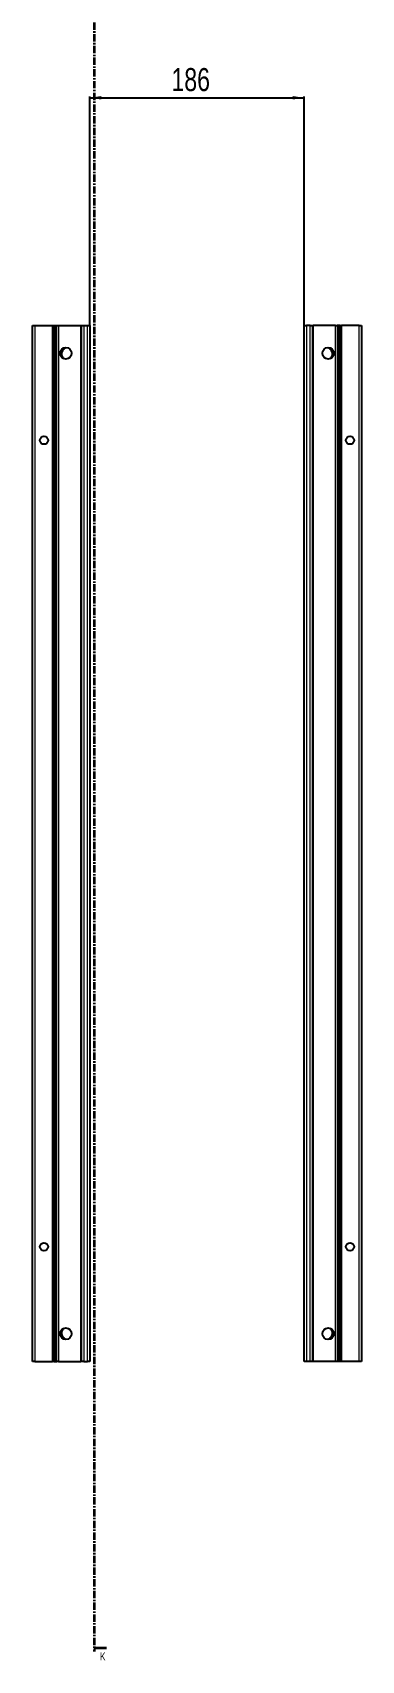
# Model space of a CAD drawing. Header units: millimetres. Extents: x -199 to 3538, y -1547 to 1507.
# Drawn here: x 1519 to 1804, y -1111 to 302 of the extents above; entities that cross this region are included whole.
import ezdxf

# ---------------------------------------------------------------- set-up
doc = ezdxf.new("R2010")
doc.units = ezdxf.units.MM
doc.linetypes.add('CENTER', pattern=[10.16, 6.35, -1.27, 1.27, -1.27])
doc.layers.add('FORMAT', color=7, linetype='Continuous')
doc.styles.add('SLDTEXTSTYLE0', font='TXT', dxfattribs={"width": 0.75})
doc.dimstyles.new('SLDDIMSTYLE0', dxfattribs={"dimtxt": 20, "dimasz": 10, "dimexe": 0, "dimexo": 0.0625, "dimgap": 5, "dimtad": 2, "dimdec": 1, "dimrnd": 1e-09, "dimzin": 12, "dimdsep": 46, "dimtxsty": 'SLDTEXTSTYLE0', "dimsah": 1, "dimcen": 0.09, "dimadec": 0, "dimazin": 3, "dimtfac": 1, "dimtofl": 0, "dimtmove": 0, "dimatfit": 3, "dimfxl": 0, "dimfrac": 2, "dimtolj": 1, "dimtzin": 12, "dimarcsym": 0})

# ---------------------------------------------------------------- blocks, each defined once
blk = doc.blocks.new('_D_4')
at = {"layer": 'FORMAT'}
for p, q in [((1568.7, 47.2), (1568.7, 246)), ((1568.7, 245), (1754.7, 245)), ((1754.7, 47.2), (1754.7, 246))]:
    blk.add_line(p, q, dxfattribs=at)
for points in [[(1568.7, 245), (1578.7, 243.5), (1578.7, 246.5)], [(1754.7, 245), (1744.7, 246.5), (1744.7, 243.5)]]:
    blk.add_solid(points, dxfattribs=at)
at = {"layer": 'FORMAT', "insert": (1639.5, 270.8), "char_height": 20, "attachment_point": 1, "style": 'SLDTEXTSTYLE0'}
blk.add_mtext('186', dxfattribs=at)

msp = doc.modelspace()

# ---------------------------------------------------------------- linework, layer by layer
at = {"color": 7, "linetype": 'CENTER', "lineweight": 35}
msp.add_line((1572.42, 1499.09), (1572.42, -1103.67), dxfattribs=at)
at = {"color": 7, "linetype": 'Continuous', "lineweight": 25}
for p, q in [((1518.98, -851.79), (1518.98, 47.21)), ((1518.98, 47.21), (1520.98, 47.21)), ((1520.98, 47.21), (1536.33, 47.21)), ((1536.33, 47.21), (1536.98, 47.21)), ((1536.98, 23.46), (1536.98, 47.21)), ((1536.98, 47.21), (1537.57, 47.21)), ((1537.57, 47.21), (1538.78, 47.21)), ((1538.78, 47.21), (1538.78, -851.79)), ((1538.78, 47.21), (1538.81, 47.21)), ((1538.81, 47.21), (1538.81, -851.79)), ((1538.81, 47.21), (1540.02, 47.21)), ((1540.02, 47.21), (1541.43, 47.21)), ((1541.43, 47.21), (1560.83, 47.21)), ((1560.83, 47.21), (1561.48, 47.21)), ((1561.48, -851.79), (1561.48, 47.21)), ((1561.48, 47.21), (1563.48, 47.21)), ((1563.48, 47.21), (1566.68, 47.21)), ((1566.68, 47.21), (1568.68, 47.21)), ((1568.68, 47.21), (1568.68, -851.79)), ((1754.68, -851.79), (1754.68, 47.21)), ((1754.68, 47.21), (1756.68, 47.21)), ((1759.88, 47.21), (1756.68, 47.21)), ((1759.88, 47.21), (1761.88, 47.21)), ((1761.88, 47.21), (1761.88, -851.79)), ((1761.88, 47.21), (1762.53, 47.21)), ((1781.94, 47.21), (1762.53, 47.21)), ((1781.94, 47.21), (1783.35, 47.21)), ((1784.56, 47.21), (1783.35, 47.21)), ((1784.56, -851.79), (1784.56, 47.21)), ((1784.59, 47.21), (1784.56, 47.21)), ((1784.59, -851.79), (1784.59, 47.21)), ((1785.8, 47.21), (1784.59, 47.21)), ((1785.8, 47.21), (1786.38, 47.21)), ((1786.38, 47.21), (1786.38, 23.46)), ((1786.38, 47.21), (1787.03, 47.21)), ((1802.38, 47.21), (1787.03, 47.21)), ((1802.38, 47.21), (1804.38, 47.21)), ((1804.38, 47.21), (1804.38, -851.79)), ((1537.05, 23.35), (1536.98, 23.46)), ((1536.98, 23.46), (1536.98, 21.96)), ((1536.98, 21.96), (1537.05, 22.06)), ((1536.98, -26.54), (1536.98, 21.96)), ((1537.05, 22.06), (1537.05, 23.35)), ((1547.03, 27.73), (1547.03, 28.14)), ((1776.33, 28.14), (1776.33, 27.73)), ((1786.38, 23.46), (1786.32, 23.35)), ((1786.32, 23.35), (1786.32, 22.06)), ((1786.32, 22.06), (1786.38, 21.96)), ((1786.38, 21.96), (1786.38, 23.46)), ((1786.38, 21.96), (1786.38, -26.54)), ((1537.05, -26.65), (1536.98, -26.54)), ((1536.98, -26.54), (1536.98, -28.04)), ((1536.98, -28.04), (1537.05, -27.94)), ((1536.98, -76.54), (1536.98, -28.04)), ((1537.05, -27.94), (1537.05, -26.65)), ((1786.38, -26.54), (1786.32, -26.65)), ((1786.32, -26.65), (1786.32, -27.94)), ((1786.32, -27.94), (1786.38, -28.04)), ((1786.38, -28.04), (1786.38, -26.54)), ((1786.38, -28.04), (1786.38, -76.54)), ((1537.05, -76.65), (1536.98, -76.54)), ((1536.98, -76.54), (1536.98, -78.04)), ((1536.98, -78.04), (1537.05, -77.94)), ((1536.98, -126.54), (1536.98, -78.04)), ((1537.05, -77.94), (1537.05, -76.65)), ((1786.38, -76.54), (1786.32, -76.65)), ((1786.32, -76.65), (1786.32, -77.94)), ((1786.32, -77.94), (1786.38, -78.04)), ((1786.38, -78.04), (1786.38, -76.54)), ((1786.38, -78.04), (1786.38, -126.54)), ((1537.05, -126.65), (1536.98, -126.54)), ((1536.98, -126.54), (1536.98, -128.04)), ((1537.05, -127.94), (1537.05, -126.65)), ((1786.38, -126.54), (1786.32, -126.65)), ((1786.32, -126.65), (1786.32, -127.94)), ((1786.38, -128.04), (1786.38, -126.54)), ((1536.98, -128.04), (1537.05, -127.94)), ((1536.98, -176.54), (1536.98, -128.04)), ((1786.32, -127.94), (1786.38, -128.04)), ((1786.38, -128.04), (1786.38, -176.54)), ((1537.05, -176.65), (1536.98, -176.54)), ((1536.98, -176.54), (1536.98, -178.04)), ((1536.98, -178.04), (1537.05, -177.94)), ((1536.98, -226.54), (1536.98, -178.04)), ((1537.05, -177.94), (1537.05, -176.65)), ((1786.38, -176.54), (1786.32, -176.65)), ((1786.32, -176.65), (1786.32, -177.94)), ((1786.32, -177.94), (1786.38, -178.04)), ((1786.38, -178.04), (1786.38, -176.54)), ((1786.38, -178.04), (1786.38, -226.54)), ((1537.05, -226.65), (1536.98, -226.54)), ((1536.98, -226.54), (1536.98, -228.04)), ((1536.98, -228.04), (1537.05, -227.94)), ((1536.98, -276.54), (1536.98, -228.04)), ((1537.05, -227.94), (1537.05, -226.65)), ((1786.38, -226.54), (1786.32, -226.65)), ((1786.32, -226.65), (1786.32, -227.94)), ((1786.32, -227.94), (1786.38, -228.04)), ((1786.38, -228.04), (1786.38, -226.54)), ((1786.38, -228.04), (1786.38, -276.54)), ((1537.05, -276.65), (1536.98, -276.54)), ((1536.98, -276.54), (1536.98, -278.04)), ((1536.98, -278.04), (1537.05, -277.94)), ((1536.98, -326.54), (1536.98, -278.04)), ((1537.05, -277.94), (1537.05, -276.65)), ((1786.38, -276.54), (1786.32, -276.65)), ((1786.32, -276.65), (1786.32, -277.94)), ((1786.32, -277.94), (1786.38, -278.04)), ((1786.38, -278.04), (1786.38, -276.54)), ((1786.38, -278.04), (1786.38, -326.54)), ((1537.05, -326.65), (1536.98, -326.54)), ((1536.98, -326.54), (1536.98, -328.04)), ((1536.98, -328.04), (1537.05, -327.94)), ((1536.98, -376.54), (1536.98, -328.04)), ((1537.05, -327.94), (1537.05, -326.65)), ((1786.38, -326.54), (1786.32, -326.65)), ((1786.32, -326.65), (1786.32, -327.94)), ((1786.32, -327.94), (1786.38, -328.04)), ((1786.38, -328.04), (1786.38, -326.54)), ((1786.38, -328.04), (1786.38, -376.54)), ((1537.05, -376.65), (1536.98, -376.54)), ((1536.98, -376.54), (1536.98, -378.04)), ((1536.98, -378.04), (1537.05, -377.94)), ((1536.98, -426.54), (1536.98, -378.04)), ((1537.05, -377.94), (1537.05, -376.65)), ((1786.38, -376.54), (1786.32, -376.65)), ((1786.32, -376.65), (1786.32, -377.94)), ((1786.32, -377.94), (1786.38, -378.04)), ((1786.38, -378.04), (1786.38, -376.54)), ((1786.38, -378.04), (1786.38, -426.54)), ((1537.05, -426.65), (1536.98, -426.54)), ((1536.98, -426.54), (1536.98, -428.04)), ((1536.98, -428.04), (1537.05, -427.94)), ((1536.98, -476.54), (1536.98, -428.04)), ((1537.05, -427.94), (1537.05, -426.65)), ((1786.38, -426.54), (1786.32, -426.65)), ((1786.32, -426.65), (1786.32, -427.94)), ((1786.32, -427.94), (1786.38, -428.04)), ((1786.38, -428.04), (1786.38, -426.54)), ((1786.38, -428.04), (1786.38, -476.54)), ((1537.05, -476.65), (1536.98, -476.54)), ((1536.98, -476.54), (1536.98, -478.04)), ((1536.98, -478.04), (1537.05, -477.94)), ((1536.98, -526.54), (1536.98, -478.04)), ((1537.05, -477.94), (1537.05, -476.65)), ((1786.38, -476.54), (1786.32, -476.65)), ((1786.32, -476.65), (1786.32, -477.94)), ((1786.32, -477.94), (1786.38, -478.04)), ((1786.38, -478.04), (1786.38, -476.54)), ((1786.38, -478.04), (1786.38, -526.54)), ((1537.05, -526.65), (1536.98, -526.54)), ((1536.98, -526.54), (1536.98, -528.04)), ((1536.98, -528.04), (1537.05, -527.94)), ((1536.98, -576.54), (1536.98, -528.04)), ((1537.05, -527.94), (1537.05, -526.65)), ((1786.38, -526.54), (1786.32, -526.65)), ((1786.32, -526.65), (1786.32, -527.94)), ((1786.32, -527.94), (1786.38, -528.04)), ((1786.38, -528.04), (1786.38, -526.54)), ((1786.38, -528.04), (1786.38, -576.54)), ((1537.05, -576.65), (1536.98, -576.54)), ((1536.98, -576.54), (1536.98, -578.04)), ((1536.98, -578.04), (1537.05, -577.94)), ((1536.98, -626.54), (1536.98, -578.04)), ((1537.05, -577.94), (1537.05, -576.65)), ((1786.38, -576.54), (1786.32, -576.65)), ((1786.32, -576.65), (1786.32, -577.94)), ((1786.32, -577.94), (1786.38, -578.04)), ((1786.38, -578.04), (1786.38, -576.54)), ((1786.38, -578.04), (1786.38, -626.54)), ((1537.05, -626.65), (1536.98, -626.54)), ((1536.98, -626.54), (1536.98, -628.04)), ((1536.98, -628.04), (1537.05, -627.94)), ((1536.98, -676.54), (1536.98, -628.04)), ((1537.05, -627.94), (1537.05, -626.65)), ((1786.38, -626.54), (1786.32, -626.65)), ((1786.32, -626.65), (1786.32, -627.94)), ((1786.32, -627.94), (1786.38, -628.04)), ((1786.38, -628.04), (1786.38, -626.54)), ((1786.38, -628.04), (1786.38, -676.54)), ((1537.05, -676.65), (1536.98, -676.54)), ((1536.98, -676.54), (1536.98, -678.04)), ((1536.98, -678.04), (1537.05, -677.94)), ((1536.98, -726.54), (1536.98, -678.04)), ((1537.05, -677.94), (1537.05, -676.65)), ((1786.38, -676.54), (1786.32, -676.65)), ((1786.32, -676.65), (1786.32, -677.94)), ((1786.32, -677.94), (1786.38, -678.04)), ((1786.38, -678.04), (1786.38, -676.54)), ((1786.38, -678.04), (1786.38, -726.54)), ((1537.05, -726.65), (1536.98, -726.54)), ((1536.98, -726.54), (1536.98, -728.04)), ((1536.98, -728.04), (1537.05, -727.94)), ((1536.98, -776.54), (1536.98, -728.04)), ((1537.05, -727.94), (1537.05, -726.65)), ((1786.38, -726.54), (1786.32, -726.65)), ((1786.32, -726.65), (1786.32, -727.94)), ((1786.32, -727.94), (1786.38, -728.04)), ((1786.38, -728.04), (1786.38, -726.54)), ((1786.38, -728.04), (1786.38, -776.54)), ((1537.05, -776.65), (1536.98, -776.54)), ((1536.98, -776.54), (1536.98, -778.04)), ((1537.05, -777.94), (1537.05, -776.65)), ((1786.38, -776.54), (1786.32, -776.65)), ((1786.32, -776.65), (1786.32, -777.94)), ((1786.38, -778.04), (1786.38, -776.54)), ((1536.98, -778.04), (1537.05, -777.94)), ((1536.98, -826.54), (1536.98, -778.04)), ((1786.32, -777.94), (1786.38, -778.04)), ((1786.38, -778.04), (1786.38, -826.54)), ((1537.05, -826.65), (1536.98, -826.54)), ((1536.98, -826.54), (1536.98, -828.04)), ((1536.98, -828.04), (1537.05, -827.94)), ((1536.98, -851.79), (1536.98, -828.04)), ((1537.05, -827.94), (1537.05, -826.65)), ((1547.03, -832.73), (1547.03, -832.32)), ((1776.33, -832.32), (1776.33, -832.73)), ((1786.38, -826.54), (1786.32, -826.65)), ((1786.32, -826.65), (1786.32, -827.94)), ((1786.32, -827.94), (1786.38, -828.04)), ((1786.38, -828.04), (1786.38, -826.54)), ((1786.38, -828.04), (1786.38, -851.79)), ((1520.98, -851.79), (1518.98, -851.79)), ((1520.98, -851.79), (1536.33, -851.79)), ((1536.98, -851.79), (1536.33, -851.79)), ((1537.57, -851.79), (1536.98, -851.79)), ((1537.57, -851.79), (1538.78, -851.79)), ((1538.78, -851.79), (1538.81, -851.79)), ((1538.81, -851.79), (1540.02, -851.79)), ((1541.43, -851.79), (1540.02, -851.79)), ((1541.43, -851.79), (1560.83, -851.79)), ((1561.48, -851.79), (1560.83, -851.79)), ((1563.48, -851.79), (1561.48, -851.79)), ((1563.48, -851.79), (1566.68, -851.79)), ((1568.68, -851.79), (1566.68, -851.79)), ((1756.68, -851.79), (1754.68, -851.79)), ((1759.88, -851.79), (1756.68, -851.79)), ((1761.88, -851.79), (1759.88, -851.79)), ((1762.53, -851.79), (1761.88, -851.79)), ((1781.94, -851.79), (1762.53, -851.79)), ((1783.35, -851.79), (1781.94, -851.79)), ((1784.56, -851.79), (1783.35, -851.79)), ((1784.59, -851.79), (1784.56, -851.79)), ((1785.8, -851.79), (1784.59, -851.79)), ((1786.38, -851.79), (1785.8, -851.79)), ((1787.03, -851.79), (1786.38, -851.79)), ((1802.38, -851.79), (1787.03, -851.79)), ((1804.38, -851.79), (1802.38, -851.79))]:
    msp.add_line(p, q, dxfattribs=at)
at = {"color": 8, "linetype": 'Continuous', "lineweight": 18}
for p, q in [((1520.98, 47.21), (1520.98, -851.79)), ((1536.33, -851.79), (1536.33, 47.21)), ((1537.57, 47.21), (1537.57, -851.79)), ((1540.02, -851.79), (1540.02, 47.21)), ((1541.43, 47.21), (1541.43, -851.79)), ((1560.83, -851.79), (1560.83, 47.21)), ((1563.48, 47.21), (1563.48, -851.79)), ((1566.68, -851.79), (1566.68, 47.21)), ((1756.68, 47.21), (1756.68, -851.79)), ((1759.88, -851.79), (1759.88, 47.21)), ((1762.53, 47.21), (1762.53, -851.79)), ((1781.94, -851.79), (1781.94, 47.21)), ((1783.35, 47.21), (1783.35, -851.79)), ((1785.8, -851.79), (1785.8, 47.21)), ((1787.03, 47.21), (1787.03, -851.79)), ((1802.38, -851.79), (1802.38, 47.21))]:
    msp.add_line(p, q, dxfattribs=at)
at = {"color": 7, "linetype": 'Continuous', "lineweight": 35}
msp.add_line((1583.06, -1100.67), (1572.42, -1100.67), dxfattribs=at)
at = {"color": 7, "linetype": 'Continuous', "lineweight": 25}
for centre, radius in [((1547.83, 23.21), 5), ((1775.53, 23.21), 5), ((1528.88, -52.29), 3.5), ((1794.48, -52.29), 3.5), ((1528.88, -752.29), 3.5), ((1794.48, -752.29), 3.5), ((1547.83, -827.79), 5), ((1775.53, -827.79), 5)]:
    msp.add_circle(centre, radius, dxfattribs=at)
for centre, radius, start, end in [((1549.33, 22.71), 5.25, 119.14074, 233.81086), ((1546.53, 27.73), 0.5, 299.14074, 0), ((1776.83, 27.73), 0.5, 180, 240.85926), ((1774.03, 22.71), 5.25, 306.18914, 60.85926), ((1549.33, -827.29), 5.25, 126.18914, 240.85926), ((1546.53, -832.32), 0.5, 0, 60.85926), ((1776.83, -832.32), 0.5, 119.14074, 180), ((1774.03, -827.29), 5.25, 299.14074, 53.81086)]:
    msp.add_arc(centre, radius, start, end, dxfattribs=at)
at = {"color": 7, "linetype": 'Continuous', "lineweight": 35}
msp.add_solid([(1572.42, -1100.67), (1579.42, -1101.79), (1579.42, -1099.55)], dxfattribs=at)

# ---------------------------------------------------------------- texts
at = {"color": 7, "linetype": 'Continuous', "insert": (1577.57, -1104.38), "char_height": 7, "attachment_point": 1, "style": 'SLDTEXTSTYLE0'}
msp.add_mtext('K', dxfattribs=at)

# ---------------------------------------------------------------- dimensions: what is measured, and where the dimension line sits
at = {"layer": 'FORMAT'}
dim = msp.add_linear_dim(base=(1754.68, 245), p1=(1568.68, 47.21), p2=(1754.68, 47.21), angle=0, dimstyle='SLDDIMSTYLE0', dxfattribs=at)
dim.commit()
dim.dimension.update_dxf_attribs({"geometry": '_D_4', "text_midpoint": (1661.68, 245), "dimtype": 160})

doc.saveas('drawing.dxf')
